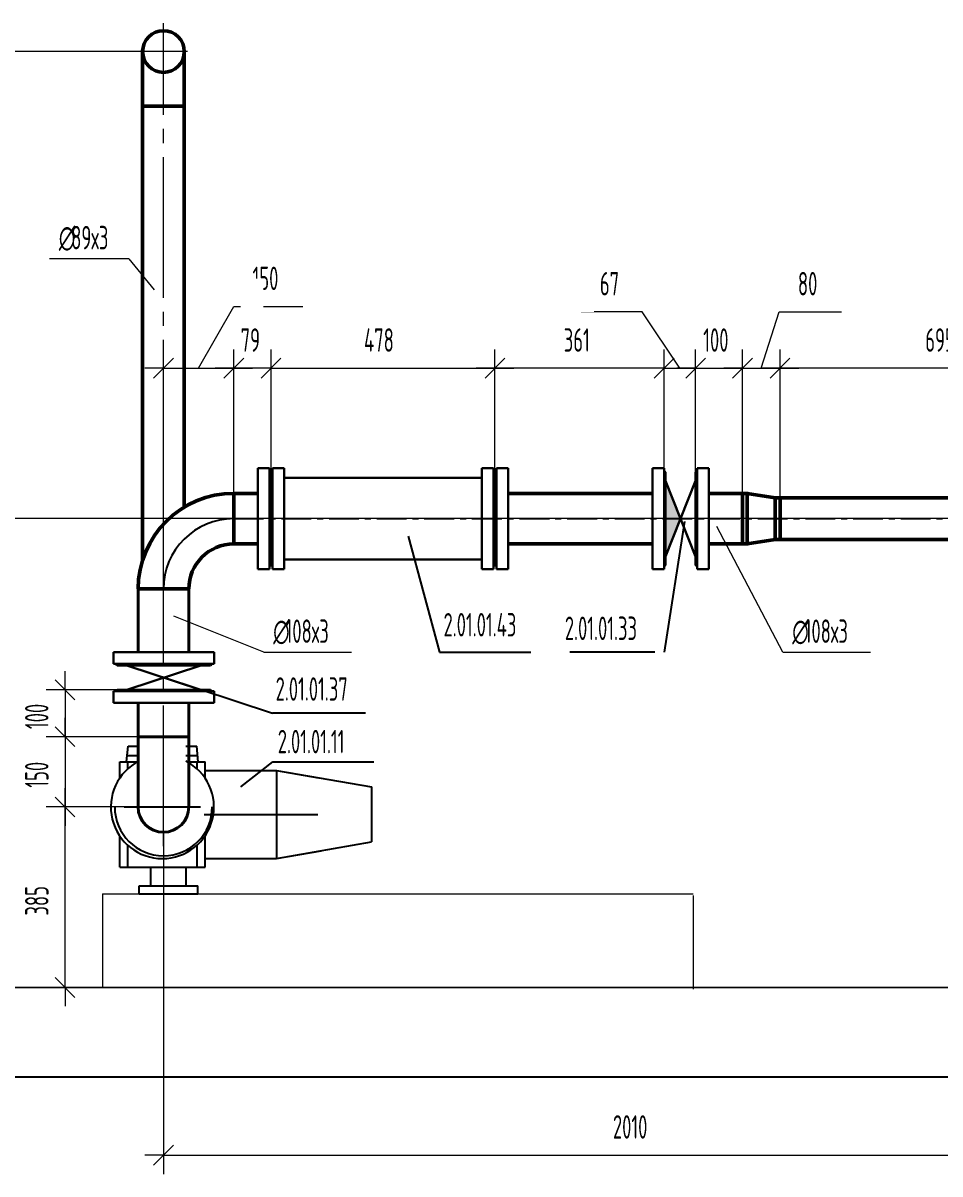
# Model space of a CAD drawing. Header units: millimetres. Extents: x -2281 to 5887, y 0 to 4166.
# Drawn here: x 3136.4 to 3234.2, y 367.3 to 490 of the extents above; entities that cross this region are included whole.
import ezdxf

# ---------------------------------------------------------------- set-up
doc = ezdxf.new("R2010")
doc.units = ezdxf.units.MM
for name, pattern in [('K5LT32777', [0]), ('K5LT32781', [0]), ('K5LT32783', [0]), ('K5LT32796', [0]), ('K5LT32807', [0]), ('K5LT32814', [5.08, 3.175, -0.635, 0.635, -0.635]), ('K5LT32817', [100.2, 50, -25, 0.2, -25]), ('K5LT32884', [0]), ('K5LT32885', [0]), ('K5LT32886', [50.8, 31.75, -6.35, 6.35, -6.35]), ('K5LT32897', [0]), ('K5LT32898', [0]), ('K5LT_AXLED', [19.5, 15, -1.5, 1.5, -1.5]), ('K5LT_THIN', [0])]:
    doc.linetypes.add(name, pattern=pattern)
doc.layers.add('Системный слой', color=7, linetype='Continuous')
doc.styles.add('KDIMTEXTSTYLE', font='GOST_AU.SHX', dxfattribs={"width": 0.96, "oblique": 15, "height": 5})
doc.styles.add('KTEXTSTYLE', font='GOST_AU.SHX', dxfattribs={"width": 0.96, "height": 5})
doc.dimstyles.new('KDIMSTYLE (0.05)', dxfattribs={"dimtxt": 5, "dimasz": 1, "dimexe": 2, "dimexo": 0, "dimgap": 1, "dimtad": 1, "dimlfac": 20, "dimtxsty": 'KDIMTEXTSTYLE', "dimsah": 1, "dimcen": 0, "dimdle": 1, "dimadec": 0, "dimazin": 0, "dimtfac": 0.667, "dimtmove": 0, "dimatfit": 3, "dimfxl": 1, "dimtvp": 1, "dimtolj": 1, "dimtzin": 0, "dimarcsym": 0})

# ---------------------------------------------------------------- blocks, each defined once
blk = doc.blocks.new('U697')
at = {"layer": 'Системный слой', "color": 191, "linetype": 'K5LT32897', "lineweight": 30, "true_color": 0xbf7fff}
for p, q in [((3146.02, 418.75), (3156.77, 418.75)), ((3146.02, 418.75), (3146.02, 417.5)), ((3146.43, 418.9), (3146.31, 418.75)), ((3156.37, 418.9), (3146.43, 418.9)), ((3146.9, 418.9), (3155.9, 418.9)), ((3156.37, 418.9), (3156.49, 418.75)), ((3156.77, 418.75), (3156.77, 417.5)), ((3146.02, 417.5), (3156.77, 417.5))]:
    blk.add_line(p, q, dxfattribs=at)
blk = doc.blocks.new('U696')
at = {"layer": 'Системный слой'}
blk.add_blockref('U697', (0, 0), dxfattribs=at)
blk = doc.blocks.new('U698')
at = {"layer": 'Системный слой', "color": 191, "linetype": 'K5LT32897', "lineweight": 30, "true_color": 0xbf7fff}
for p, q in [((3147.45, 421.5), (3155.35, 421.5)), ((3147.45, 421.5), (3155.35, 418.9)), ((3147.45, 418.9), (3155.35, 421.5)), ((3155.35, 418.9), (3147.45, 418.9))]:
    blk.add_line(p, q, dxfattribs=at)
blk = doc.blocks.new('U700')
at = {"layer": 'Системный слой', "color": 191, "linetype": 'K5LT32897', "lineweight": 30, "true_color": 0xbf7fff}
for p, q in [((3146.02, 421.65), (3146.02, 422.9)), ((3146.02, 422.9), (3156.77, 422.9)), ((3156.77, 421.65), (3156.77, 422.9)), ((3146.02, 421.65), (3156.77, 421.65)), ((3146.43, 421.5), (3146.31, 421.65)), ((3156.37, 421.5), (3146.43, 421.5)), ((3146.9, 421.5), (3155.9, 421.5)), ((3156.37, 421.5), (3156.49, 421.65))]:
    blk.add_line(p, q, dxfattribs=at)
blk = doc.blocks.new('U699')
at = {"layer": 'Системный слой'}
blk.add_blockref('U700', (0, 0), dxfattribs=at)
blk = doc.blocks.new('U701')
at = {"layer": 'Системный слой', "color": 191, "linetype": 'K5LT32781', "lineweight": 50, "true_color": 0xbf7fff}
for p, q in [((3158.86, 434.45), (3158.86, 439.85)), ((3154.06, 429.65), (3148.66, 429.65))]:
    blk.add_line(p, q, dxfattribs=at)
for radius in [10.2, 4.8]:
    blk.add_arc((3158.86, 429.65), radius, 90, 180, dxfattribs=at)
at = {"layer": 'Системный слой', "color": 191, "linetype": 'K5LT32898', "lineweight": 25, "true_color": 0xbf7fff}
blk.add_arc((3158.86, 429.65), 7.5, 90, 180, dxfattribs=at)
blk = doc.blocks.new('U702')
at = {"layer": 'Системный слой', "true_color": 0xbf7fff}
blk.add_hatch(color=191, dxfattribs=at).paths.add_polyline_path([(3204.91, 433.1), (3206.51, 437.15), (3204.91, 441.2)])
at = {"layer": 'Системный слой', "color": 191, "linetype": 'K5LT32885', "lineweight": 30, "true_color": 0xbf7fff}
for p, q in [((3204.91, 433.1), (3208.11, 441.2)), ((3204.91, 441.2), (3208.11, 433.1)), ((3204.91, 433.1), (3204.91, 441.2)), ((3208.11, 433.1), (3208.11, 441.2))]:
    blk.add_line(p, q, dxfattribs=at)
blk = doc.blocks.new('U704')
at = {"layer": 'Системный слой', "color": 191, "linetype": 'K5LT32897', "lineweight": 30, "true_color": 0xbf7fff}
for p, q in [((3161.43, 431.77), (3161.43, 442.52)), ((3162.68, 442.52), (3161.43, 442.52)), ((3162.68, 431.77), (3162.68, 442.52)), ((3162.83, 442.12), (3162.68, 442.24)), ((3162.83, 442.12), (3162.83, 432.18)), ((3162.83, 432.65), (3162.83, 441.65)), ((3162.83, 432.18), (3162.68, 432.06)), ((3162.68, 431.77), (3161.43, 431.77))]:
    blk.add_line(p, q, dxfattribs=at)
blk = doc.blocks.new('U703')
at = {"layer": 'Системный слой'}
blk.add_blockref('U704', (0, 0), dxfattribs=at)
blk = doc.blocks.new('U706')
at = {"layer": 'Системный слой', "color": 191, "linetype": 'K5LT32897', "lineweight": 30, "true_color": 0xbf7fff}
for p, q in [((3186.71, 442.12), (3186.86, 442.24)), ((3186.71, 442.12), (3186.71, 432.18)), ((3186.86, 431.77), (3186.86, 442.52)), ((3186.86, 442.52), (3188.11, 442.52)), ((3188.11, 431.77), (3188.11, 442.52)), ((3186.71, 432.65), (3186.71, 441.65)), ((3186.71, 432.18), (3186.86, 432.06)), ((3186.86, 431.77), (3188.11, 431.77))]:
    blk.add_line(p, q, dxfattribs=at)
blk = doc.blocks.new('U705')
at = {"layer": 'Системный слой'}
blk.add_blockref('U706', (0, 0), dxfattribs=at)
blk = doc.blocks.new('U707')
at = {"layer": 'Системный слой', "color": 191, "linetype": 'K5LT32781', "lineweight": 50, "true_color": 0xbf7fff}
for p, q in [((3213.11, 439.85), (3213.11, 434.45)), ((3213.11, 439.85), (3213.61, 439.85)), ((3213.61, 439.85), (3213.61, 434.45)), ((3213.61, 439.85), (3216.61, 439.37)), ((3216.61, 439.37), (3217.11, 439.37)), ((3216.61, 439.37), (3216.61, 434.92)), ((3217.11, 439.37), (3217.11, 434.92)), ((3213.61, 434.45), (3216.61, 434.92)), ((3216.61, 434.92), (3217.11, 434.92)), ((3213.11, 434.45), (3213.61, 434.45))]:
    blk.add_line(p, q, dxfattribs=at)
blk = doc.blocks.new('U709')
at = {"layer": 'Системный слой', "color": 191, "linetype": 'K5LT32897', "lineweight": 30, "true_color": 0xbf7fff}
for p, q in [((3162.83, 442.12), (3162.98, 442.24)), ((3162.83, 442.12), (3162.83, 432.18)), ((3162.98, 431.77), (3162.98, 442.52)), ((3162.98, 442.52), (3164.23, 442.52)), ((3164.23, 431.77), (3164.23, 442.52)), ((3162.83, 432.65), (3162.83, 441.65)), ((3162.83, 432.18), (3162.98, 432.06)), ((3162.98, 431.77), (3164.23, 431.77))]:
    blk.add_line(p, q, dxfattribs=at)
blk = doc.blocks.new('U708')
at = {"layer": 'Системный слой'}
blk.add_blockref('U709', (0, 0), dxfattribs=at)
blk = doc.blocks.new('U711')
at = {"layer": 'Системный слой', "color": 191, "linetype": 'K5LT32897', "lineweight": 30, "true_color": 0xbf7fff}
for p, q in [((3185.31, 431.77), (3185.31, 442.52)), ((3186.56, 442.52), (3185.31, 442.52)), ((3186.56, 431.77), (3186.56, 442.52)), ((3186.71, 442.12), (3186.56, 442.24)), ((3186.71, 442.12), (3186.71, 432.18)), ((3186.71, 432.65), (3186.71, 441.65)), ((3186.71, 432.18), (3186.56, 432.06)), ((3186.56, 431.77), (3185.31, 431.77))]:
    blk.add_line(p, q, dxfattribs=at)
blk = doc.blocks.new('U710')
at = {"layer": 'Системный слой'}
blk.add_blockref('U711', (0, 0), dxfattribs=at)
blk = doc.blocks.new('U713')
at = {"layer": 'Системный слой', "color": 191, "linetype": 'K5LT32897', "lineweight": 30, "true_color": 0xbf7fff}
for p, q in [((3208.11, 442.12), (3208.26, 442.24)), ((3208.11, 442.12), (3208.11, 432.18)), ((3208.26, 431.77), (3208.26, 442.52)), ((3208.26, 442.52), (3209.51, 442.52)), ((3209.51, 431.77), (3209.51, 442.52)), ((3208.11, 432.65), (3208.11, 441.65)), ((3208.11, 432.18), (3208.26, 432.06)), ((3208.26, 431.77), (3209.51, 431.77))]:
    blk.add_line(p, q, dxfattribs=at)
blk = doc.blocks.new('U712')
at = {"layer": 'Системный слой'}
blk.add_blockref('U713', (0, 0), dxfattribs=at)
blk = doc.blocks.new('U715')
at = {"layer": 'Системный слой', "color": 191, "linetype": 'K5LT32897', "lineweight": 30, "true_color": 0xbf7fff}
for p, q in [((3203.51, 431.77), (3203.51, 442.52)), ((3204.76, 442.52), (3203.51, 442.52)), ((3204.76, 431.77), (3204.76, 442.52)), ((3204.91, 442.12), (3204.76, 442.24)), ((3204.91, 442.12), (3204.91, 432.18)), ((3204.91, 432.65), (3204.91, 441.65)), ((3204.91, 432.18), (3204.76, 432.06)), ((3204.76, 431.77), (3203.51, 431.77))]:
    blk.add_line(p, q, dxfattribs=at)
blk = doc.blocks.new('U714')
at = {"layer": 'Системный слой'}
blk.add_blockref('U715', (0, 0), dxfattribs=at)
blk = doc.blocks.new('D247')
at = {"layer": 'Системный слой', "color": 7, "linetype": 'K5LT_THIN', "lineweight": 13, "transparency": 16777216}
for p, q in [((3218.17, 454.25), (3216.05, 452.12)), ((3217.11, 437.15), (3217.11, 455.19)), ((3250.8, 452.12), (3252.92, 454.25)), ((3251.86, 446.07), (3251.86, 455.19)), ((3217.11, 453.19), (3215.11, 453.19)), ((3251.86, 453.19), (3217.11, 453.19)), ((3251.86, 453.19), (3253.86, 453.19))]:
    blk.add_line(p, q, dxfattribs=at)
at = {"layer": 'Системный слой', "color": 7, "transparency": 16777216, "insert": (3232.6, 457.45), "char_height": 2.5, "attachment_point": 1, "style": 'KTEXTSTYLE'}
blk.add_mtext('\\H3.5;\\W0.965;\\Q15;\\Q0;\\W0.715;\\H2.50;695', dxfattribs=at)
at = {"transparency": 16777216}
blk.add_wipeout([(3232.6, 459.19), (3232.6, 462.75), (3236.22, 462.75), (3236.22, 459.19)], dxfattribs=at).dxf.layer = 'Системный слой'
blk = doc.blocks.new('KDIMARROW_03')
at = {"layer": 'Системный слой', "color": 0, "linetype": 'K5LT_THIN', "lineweight": 13}
for p, q in [((-1.06, -1.06), (1.06, 1.06)), ((0, 0), (-1, 0)), ((0, 0), (2, 0))]:
    blk.add_line(p, q, dxfattribs=at)
blk = doc.blocks.new('D248')
at = {"layer": 'Системный слой', "color": 7, "linetype": 'K5LT_THIN', "lineweight": 13, "transparency": 16777216}
for p, q in [((3163.89, 454.25), (3161.77, 452.12)), ((3162.83, 437.15), (3162.83, 455.19)), ((3185.65, 452.12), (3187.77, 454.25)), ((3186.71, 437.15), (3186.71, 455.19)), ((3162.83, 453.19), (3160.83, 453.19)), ((3162.83, 453.19), (3186.71, 453.19)), ((3186.71, 453.19), (3188.71, 453.19))]:
    blk.add_line(p, q, dxfattribs=at)
at = {"layer": 'Системный слой', "color": 7, "transparency": 16777216, "insert": (3172.75, 457.45), "char_height": 2.5, "attachment_point": 1, "style": 'KTEXTSTYLE'}
blk.add_mtext('\\H3.5;\\W0.965;\\Q15;\\Q0;\\W0.715;\\H2.50;478', dxfattribs=at)
at = {"transparency": 16777216}
blk.add_wipeout([(3172.75, 459.19), (3172.75, 462.75), (3176.63, 462.75), (3176.63, 459.19)], dxfattribs=at).dxf.layer = 'Системный слой'
blk = doc.blocks.new('D249')
at = {"layer": 'Системный слой', "color": 7, "linetype": 'K5LT_THIN', "lineweight": 13, "transparency": 16777216}
for p, q in [((3215.11, 453.19), (3217.02, 459.2)), ((3217.02, 459.2), (3223.67, 459.2)), ((3214.17, 454.25), (3212.05, 452.12)), ((3213.11, 437.15), (3213.11, 455.19)), ((3216.05, 452.12), (3218.17, 454.25)), ((3217.11, 437.15), (3217.11, 455.19)), ((3213.11, 453.19), (3211.11, 453.19)), ((3213.11, 453.19), (3217.11, 453.19)), ((3217.11, 453.19), (3219.11, 453.19))]:
    blk.add_line(p, q, dxfattribs=at)
at = {"layer": 'Системный слой', "color": 7, "transparency": 16777216, "insert": (3219.02, 463.46), "char_height": 2.5, "attachment_point": 1, "style": 'KTEXTSTYLE'}
blk.add_mtext('\\H3.5;\\W0.965;\\Q15;\\Q0;\\W0.715;\\H2.50;80', dxfattribs=at)
at = {"transparency": 16777216}
blk.add_wipeout([(3219.02, 465.2), (3219.02, 468.76), (3221.56, 468.76), (3221.56, 465.2)], dxfattribs=at).dxf.layer = 'Системный слой'
blk = doc.blocks.new('D250')
at = {"layer": 'Системный слой', "color": 7, "linetype": 'K5LT_THIN', "lineweight": 13, "transparency": 16777216}
for p, q in [((3209.17, 454.25), (3207.05, 452.12)), ((3208.11, 437.15), (3208.11, 455.19)), ((3212.05, 452.12), (3214.17, 454.25)), ((3213.11, 437.15), (3213.11, 455.19)), ((3208.11, 453.19), (3206.11, 453.19)), ((3208.11, 453.19), (3213.11, 453.19)), ((3213.11, 453.19), (3215.11, 453.19))]:
    blk.add_line(p, q, dxfattribs=at)
at = {"layer": 'Системный слой', "color": 7, "transparency": 16777216, "insert": (3208.92, 457.45), "char_height": 2.5, "attachment_point": 1, "style": 'KTEXTSTYLE'}
blk.add_mtext('\\H3.5;\\W0.965;\\Q15;\\Q0;\\W0.715;\\H2.50;100', dxfattribs=at)
at = {"transparency": 16777216}
blk.add_wipeout([(3208.92, 459.19), (3208.92, 462.75), (3212.16, 462.75), (3212.16, 459.19)], dxfattribs=at).dxf.layer = 'Системный слой'
blk = doc.blocks.new('D251')
at = {"layer": 'Системный слой', "color": 7, "linetype": 'K5LT_THIN', "lineweight": 13, "transparency": 16777216}
for p, q in [((3202.41, 459.2), (3195.9, 459.2)), ((3206.43, 453.19), (3202.41, 459.2)), ((3205.82, 454.25), (3203.7, 452.12)), ((3204.76, 437.15), (3204.76, 455.19)), ((3207.05, 452.12), (3209.17, 454.25)), ((3208.11, 437.15), (3208.11, 455.19)), ((3204.76, 453.19), (3202.76, 453.19)), ((3204.76, 453.19), (3208.11, 453.19)), ((3208.11, 453.19), (3210.11, 453.19))]:
    blk.add_line(p, q, dxfattribs=at)
at = {"layer": 'Системный слой', "color": 7, "transparency": 16777216, "insert": (3197.9, 463.46), "char_height": 2.5, "attachment_point": 1, "style": 'KTEXTSTYLE'}
blk.add_mtext('\\H3.5;\\W0.965;\\Q15;\\Q0;\\W0.715;\\H2.50;67', dxfattribs=at)
at = {"transparency": 16777216}
blk.add_wipeout([(3197.9, 465.2), (3197.9, 468.76), (3200.31, 468.76), (3200.31, 465.2)], dxfattribs=at).dxf.layer = 'Системный слой'
blk = doc.blocks.new('D252')
at = {"layer": 'Системный слой', "color": 7, "linetype": 'K5LT_THIN', "lineweight": 13, "transparency": 16777216}
for p, q in [((3155.11, 453.19), (3158.86, 459.76)), ((3158.86, 459.76), (3166.23, 459.76)), ((3152.42, 454.25), (3150.3, 452.12)), ((3151.36, 429.65), (3151.36, 455.19)), ((3157.8, 452.12), (3159.92, 454.25)), ((3158.86, 439.85), (3158.86, 455.19)), ((3151.36, 453.19), (3149.36, 453.19)), ((3151.36, 453.19), (3158.86, 453.19)), ((3158.86, 453.19), (3160.86, 453.19))]:
    blk.add_line(p, q, dxfattribs=at)
at = {"layer": 'Системный слой', "color": 7, "transparency": 16777216, "insert": (3160.86, 464.03), "char_height": 2.5, "attachment_point": 1, "style": 'KTEXTSTYLE'}
blk.add_mtext('\\H3.5;\\W0.965;\\Q15;\\Q0;\\W0.715;\\H2.50;150', dxfattribs=at)
at = {"transparency": 16777216}
blk.add_wipeout([(3160.86, 465.76), (3160.86, 469.33), (3164.1, 469.33), (3164.1, 465.76)], dxfattribs=at).dxf.layer = 'Системный слой'
blk = doc.blocks.new('D253')
at = {"layer": 'Системный слой', "color": 7, "linetype": 'K5LT_THIN', "lineweight": 13, "transparency": 16777216}
for p, q in [((3134.76, 436.09), (3132.64, 438.21)), ((3133.7, 437.15), (3133.7, 439.15)), ((3251.86, 437.15), (3131.7, 437.15)), ((3133.7, 387.15), (3133.7, 437.15)), ((3132.64, 388.21), (3134.76, 386.09)), ((3251.86, 387.15), (3131.7, 387.15)), ((3133.7, 387.15), (3133.7, 385.15))]:
    blk.add_line(p, q, dxfattribs=at)
at = {"layer": 'Системный слой', "color": 7, "transparency": 16777216, "insert": (3129.43, 409.83), "char_height": 2.5, "attachment_point": 1, "rotation": 90, "style": 'KTEXTSTYLE'}
blk.add_mtext('\\H3.5;\\W0.965;\\Q15;\\Q0;\\W0.715;\\H2.50;1000', dxfattribs=at)
at = {"transparency": 16777216}
blk.add_wipeout([(3127.7, 409.83), (3124.13, 409.83), (3124.13, 414.28), (3127.7, 414.28)], dxfattribs=at).dxf.layer = 'Системный слой'
blk = doc.blocks.new('D254')
at = {"layer": 'Системный слой', "color": 7, "linetype": 'K5LT_THIN', "lineweight": 13, "transparency": 16777216}
for p, q in [((3187.77, 454.25), (3185.65, 452.12)), ((3186.71, 442.12), (3186.71, 455.19)), ((3203.7, 452.12), (3205.82, 454.25)), ((3204.76, 442.52), (3204.76, 455.19)), ((3186.71, 453.19), (3184.71, 453.19)), ((3204.76, 453.19), (3186.71, 453.19)), ((3204.76, 453.19), (3206.76, 453.19))]:
    blk.add_line(p, q, dxfattribs=at)
at = {"layer": 'Системный слой', "color": 7, "transparency": 16777216, "insert": (3194.05, 457.45), "char_height": 2.5, "attachment_point": 1, "style": 'KTEXTSTYLE'}
blk.add_mtext('\\H3.5;\\W0.965;\\Q15;\\Q0;\\W0.715;\\H2.50;361', dxfattribs=at)
at = {"transparency": 16777216}
blk.add_wipeout([(3194.05, 459.19), (3194.05, 462.75), (3197.29, 462.75), (3197.29, 459.19)], dxfattribs=at).dxf.layer = 'Системный слой'
blk = doc.blocks.new('D255')
at = {"layer": 'Системный слой', "color": 7, "linetype": 'K5LT_THIN', "lineweight": 13, "transparency": 16777216}
for p, q in [((3159.92, 454.25), (3157.8, 452.12)), ((3158.86, 437.15), (3158.86, 455.19)), ((3161.77, 452.12), (3163.89, 454.25)), ((3162.83, 442.12), (3162.83, 455.19)), ((3158.86, 453.19), (3156.86, 453.19)), ((3162.83, 453.19), (3158.86, 453.19)), ((3162.83, 453.19), (3164.83, 453.19))]:
    blk.add_line(p, q, dxfattribs=at)
at = {"layer": 'Системный слой', "color": 7, "transparency": 16777216, "insert": (3159.59, 457.45), "char_height": 2.5, "attachment_point": 1, "style": 'KTEXTSTYLE'}
blk.add_mtext('\\H3.5;\\W0.965;\\Q15;\\Q0;\\W0.715;\\H2.50;79', dxfattribs=at)
at = {"transparency": 16777216}
blk.add_wipeout([(3159.59, 459.19), (3159.59, 462.75), (3162, 462.75), (3162, 459.19)], dxfattribs=at).dxf.layer = 'Системный слой'
blk = doc.blocks.new('D256')
at = {"layer": 'Системный слой', "color": 7, "linetype": 'K5LT_THIN', "lineweight": 13, "transparency": 16777216}
for p, q in [((3141.92, 412.84), (3139.8, 414.96)), ((3140.86, 413.9), (3140.86, 415.9)), ((3151.36, 413.9), (3138.86, 413.9)), ((3140.86, 413.9), (3140.86, 406.4)), ((3147.16, 406.4), (3138.86, 406.4)), ((3139.8, 407.46), (3141.92, 405.34)), ((3140.86, 406.4), (3140.86, 404.4))]:
    blk.add_line(p, q, dxfattribs=at)
at = {"layer": 'Системный слой', "color": 7, "transparency": 16777216, "insert": (3136.6, 408.46), "char_height": 2.5, "attachment_point": 1, "rotation": 90, "style": 'KTEXTSTYLE'}
blk.add_mtext('\\H3.5;\\W0.965;\\Q15;\\Q0;\\W0.715;\\H2.50;150', dxfattribs=at)
at = {"transparency": 16777216}
blk.add_wipeout([(3134.86, 408.46), (3131.3, 408.46), (3131.3, 411.7), (3134.86, 411.7)], dxfattribs=at).dxf.layer = 'Системный слой'
blk = doc.blocks.new('D257')
at = {"layer": 'Системный слой', "color": 7, "linetype": 'K5LT_THIN', "lineweight": 13, "transparency": 16777216}
for p, q in [((3141.92, 417.84), (3139.8, 419.96)), ((3140.86, 418.9), (3140.86, 420.9)), ((3151.4, 418.9), (3138.86, 418.9)), ((3140.86, 418.9), (3140.86, 413.9)), ((3139.8, 414.96), (3141.92, 412.84)), ((3151.36, 413.9), (3138.86, 413.9)), ((3140.86, 413.9), (3140.86, 411.9))]:
    blk.add_line(p, q, dxfattribs=at)
at = {"layer": 'Системный слой', "color": 7, "transparency": 16777216, "insert": (3136.6, 414.71), "char_height": 2.5, "attachment_point": 1, "rotation": 90, "style": 'KTEXTSTYLE'}
blk.add_mtext('\\H3.5;\\W0.965;\\Q15;\\Q0;\\W0.715;\\H2.50;100', dxfattribs=at)
at = {"transparency": 16777216}
blk.add_wipeout([(3134.86, 414.71), (3131.3, 414.71), (3131.3, 417.95), (3134.86, 417.95)], dxfattribs=at).dxf.layer = 'Системный слой'
blk = doc.blocks.new('D258')
at = {"layer": 'Системный слой', "color": 7, "linetype": 'K5LT_THIN', "lineweight": 13, "transparency": 16777216}
for p, q in [((3140.86, 406.4), (3140.86, 408.4)), ((3151.36, 406.4), (3138.86, 406.4)), ((3141.92, 405.34), (3139.8, 407.46)), ((3140.86, 387.15), (3140.86, 406.4)), ((3139.8, 388.21), (3141.92, 386.09)), ((3251.86, 387.15), (3138.86, 387.15)), ((3140.86, 387.15), (3140.86, 385.15))]:
    blk.add_line(p, q, dxfattribs=at)
at = {"layer": 'Системный слой', "color": 7, "transparency": 16777216, "insert": (3136.6, 394.82), "char_height": 2.5, "attachment_point": 1, "rotation": 90, "style": 'KTEXTSTYLE'}
blk.add_mtext('\\H3.5;\\W0.965;\\Q15;\\Q0;\\W0.715;\\H2.50;385', dxfattribs=at)
at = {"transparency": 16777216}
blk.add_wipeout([(3134.86, 394.82), (3131.3, 394.82), (3131.3, 398.57), (3134.86, 398.57)], dxfattribs=at).dxf.layer = 'Системный слой'
blk = doc.blocks.new('D259')
at = {"layer": 'Системный слой', "color": 7, "linetype": 'K5LT_THIN', "lineweight": 13, "transparency": 16777216}
for p, q in [((3113.08, 486.97), (3113.08, 488.97)), ((3114.14, 485.91), (3112.02, 488.03)), ((3148.45, 486.97), (3111.08, 486.97)), ((3113.08, 387.15), (3113.08, 486.97)), ((3112.02, 388.21), (3114.14, 386.09)), ((3145.05, 387.15), (3111.08, 387.15)), ((3113.08, 387.15), (3113.08, 385.15))]:
    blk.add_line(p, q, dxfattribs=at)
at = {"layer": 'Системный слой', "color": 7, "transparency": 16777216, "insert": (3108.81, 434.54), "char_height": 2.5, "attachment_point": 1, "rotation": 90, "style": 'KTEXTSTYLE'}
blk.add_mtext('\\H3.5;\\W0.965;\\Q15;\\Q0;\\W0.715;\\H2.50;2000', dxfattribs=at)
at = {"transparency": 16777216}
blk.add_wipeout([(3099.58, 434.54), (3096.01, 434.54), (3096.01, 439.37), (3099.58, 439.37)], dxfattribs=at).dxf.layer = 'Системный слой'
blk = doc.blocks.new('D260')
at = {"layer": 'Системный слой', "color": 7, "linetype": 'K5LT_THIN', "lineweight": 13, "transparency": 16777216}
for p, q in [((3151.36, 403.7), (3151.36, 367.26)), ((3251.86, 387.15), (3251.86, 367.26)), ((3152.42, 370.32), (3150.3, 368.2)), ((3250.8, 368.2), (3252.92, 370.32)), ((3151.36, 369.26), (3149.36, 369.26)), ((3151.36, 369.26), (3251.86, 369.26)), ((3251.86, 369.26), (3253.86, 369.26))]:
    blk.add_line(p, q, dxfattribs=at)
at = {"transparency": 16777216}
blk.add_wipeout([(3199.29, 370.26), (3199.29, 373.83), (3203.74, 373.83), (3203.74, 370.26)], dxfattribs=at).dxf.layer = 'Системный слой'
at = {"layer": 'Системный слой', "color": 7, "transparency": 16777216, "insert": (3199.29, 373.53), "char_height": 2.5, "attachment_point": 1, "style": 'KTEXTSTYLE'}
blk.add_mtext('\\H3.5;\\W0.965;\\Q15;\\Q0;\\W0.715;\\H2.50;2010', dxfattribs=at)
blk = doc.blocks.new('U755')
at = {"layer": 'Системный слой', "color": 7, "linetype": 'K5LT_THIN', "lineweight": 13}
for q in [(3210.37, 436.31), (3226.76, 422.9)]:
    blk.add_line((3217.42, 422.9), q, dxfattribs=at)
at = {"layer": 'Системный слой', "color": 7, "char_height": 2.5, "attachment_point": 1, "style": 'KTEXTSTYLE'}
for s, insert in [('\\H3.5;\\W0.965;\\Q15;\\Q0;\\W0.715;\\H2.50;∅', (3218.42, 426.4)), ('\\H3.5;\\W0.965;\\Q15;\\Q0;\\W0.715;\\H2.50;108х3', (3219.74, 426.4))]:
    blk.add_mtext(s, dxfattribs=dict(at, insert=insert))
blk = doc.blocks.new('U756')
at = {"layer": 'Системный слой', "color": 7, "linetype": 'K5LT_THIN', "lineweight": 13}
for q in [(3152.45, 426.76), (3171.4, 422.9)]:
    blk.add_line((3162.06, 422.9), q, dxfattribs=at)
at = {"layer": 'Системный слой', "color": 7, "char_height": 2.5, "attachment_point": 1, "style": 'KTEXTSTYLE'}
for s, insert in [('\\H3.5;\\W0.965;\\Q15;\\Q0;\\W0.715;\\H2.50;∅', (3163.06, 426.4)), ('\\H3.5;\\W0.965;\\Q15;\\Q0;\\W0.715;\\H2.50;108х3', (3164.38, 426.4))]:
    blk.add_mtext(s, dxfattribs=dict(at, insert=insert))
blk = doc.blocks.new('U757')
at = {"layer": 'Системный слой', "color": 7, "linetype": 'K5LT_THIN', "lineweight": 13}
for q in [(3139.2, 464.87), (3150.37, 461.57)]:
    blk.add_line((3147.68, 464.87), q, dxfattribs=at)
at = {"layer": 'Системный слой', "color": 7, "char_height": 2.5, "attachment_point": 1, "style": 'KTEXTSTYLE'}
for s, insert in [('\\H3.5;\\W0.965;\\Q15;\\Q0;\\W0.715;\\H2.50;∅', (3140.2, 468.37)), ('\\H3.5;\\W0.965;\\Q15;\\Q0;\\W0.715;\\H2.50;89х3', (3141.52, 468.37))]:
    blk.add_mtext(s, dxfattribs=dict(at, insert=insert))

msp = doc.modelspace()

# ---------------------------------------------------------------- linework, layer by layer
at = {"layer": 'Системный слой', "color": 30, "linetype": 'K5LT_AXLED', "lineweight": 13, "true_color": 0xff8000}
for p, q in [((3151.35916, 402.20726), (3151.35916, 490.00726)), ((3153.92389, 486.96556), (3148.44846, 486.96556))]:
    msp.add_line(p, q, dxfattribs=at)
at = {"layer": 'Системный слой', "color": 211, "linetype": 'K5LT32783', "lineweight": 50, "true_color": 0xff7fff}
for p, q in [((3149.13416, 481.14961), (3149.13416, 487.14961)), ((3153.58416, 481.14961), (3153.58416, 487.14961)), ((3149.13416, 481.14961), (3149.13416, 432.72603)), ((3149.13416, 481.14961), (3153.58416, 481.14961)), ((3153.58416, 481.14961), (3153.58416, 438.37969))]:
    msp.add_line(p, q, dxfattribs=at)
at = {"layer": 'Системный слой', "color": 191, "linetype": 'K5LT32885', "lineweight": 30, "true_color": 0xbf7fff}
for p, q in [((3164.23316, 441.49337), (3185.30916, 441.49337)), ((3164.23316, 432.80584), (3185.30916, 432.80584))]:
    msp.add_line(p, q, dxfattribs=at)
at = {"layer": 'Системный слой', "color": 191, "linetype": 'K5LT32781', "lineweight": 50, "true_color": 0xbf7fff}
for p, q in [((3158.88316, 439.84961), (3161.38316, 439.84961)), ((3203.50916, 439.84961), (3188.10916, 439.84961)), ((3201.30916, 439.84961), (3203.50916, 439.84961)), ((3209.50916, 439.84961), (3213.70409, 439.84961)), ((3217.10916, 439.37461), (3263.89489, 439.37461)), ((3263.89489, 434.92461), (3217.10916, 434.92461)), ((3158.88316, 434.44961), (3161.38316, 434.44961)), ((3188.10916, 434.44961), (3203.50916, 434.44961)), ((3209.50916, 434.44961), (3213.70409, 434.44961))]:
    msp.add_line(p, q, dxfattribs=at)
at = {"layer": 'Системный слой', "color": 191, "linetype": 'K5LT32814', "lineweight": 25, "true_color": 0xbf7fff}
msp.add_line((3158.85916, 437.14961), (3281.79556, 437.14961), dxfattribs=at)
at = {"layer": 'Системный слой', "color": 7, "linetype": 'K5LT32777', "lineweight": 25}
for p, q in [((3206.92501, 436.83904), (3204.75916, 422.89885)), ((3177.45816, 435.2827), (3180.78584, 422.89885)), ((3180.78584, 422.89885), (3190.53584, 422.89885)), ((3203.75916, 422.89885), (3194.70916, 422.89885)), ((3151.25466, 420.27336), (3162.98316, 416.39923)), ((3172.91118, 416.39923), (3162.98316, 416.39923)), ((3159.60533, 408.53585), (3163.00668, 411.23244)), ((3163.00668, 411.23244), (3173.80668, 411.23244))]:
    msp.add_line(p, q, dxfattribs=at)
at = {"layer": 'Системный слой', "color": 191, "linetype": 'K5LT32884', "lineweight": 40, "true_color": 0xbf7fff}
for p, q in [((3148.65916, 429.64961), (3148.65916, 422.89885)), ((3154.05916, 429.64961), (3154.05916, 422.89885)), ((3148.65916, 417.49885), (3148.65916, 406.39961)), ((3154.05916, 417.49885), (3154.05916, 406.39961)), ((3148.65916, 413.89961), (3154.05916, 413.89961))]:
    msp.add_line(p, q, dxfattribs=at)
at = {"layer": 'Системный слой', "color": 6, "linetype": 'K5LT32807', "lineweight": 25, "true_color": 0xff00ff}
for p, q in [((3147.41297, 411.23244), (3147.57968, 412.89961)), ((3147.57968, 412.89961), (3148.74283, 412.89961)), ((3153.74283, 412.89961), (3154.90598, 412.89961)), ((3155.0727, 411.23244), (3154.90598, 412.89961)), ((3146.69283, 409.48951), (3146.69283, 411.23244)), ((3146.69283, 411.23244), (3148.61724, 411.23244)), ((3147.47968, 411.89961), (3148.74283, 411.89961)), ((3147.54283, 410.46901), (3147.54283, 411.23244)), ((3153.74283, 411.89961), (3155.00598, 411.89961)), ((3153.86843, 411.23244), (3155.79283, 411.23244)), ((3154.94283, 410.46901), (3154.94283, 411.23244)), ((3155.79283, 409.48951), (3155.79283, 411.23244)), ((3155.79283, 410.30847), (3163.41783, 410.30847)), ((3163.41783, 410.30847), (3163.41783, 400.89961)), ((3163.41783, 410.30847), (3167.89756, 409.52316)), ((3163.41783, 410.30847), (3173.52964, 408.53585)), ((3173.52964, 408.53585), (3173.52964, 402.67223)), ((3146.69283, 399.97564), (3146.69283, 403.3097)), ((3155.79283, 399.97564), (3155.79283, 403.3097)), ((3163.41783, 400.89961), (3173.52964, 402.67223)), ((3147.54283, 399.97564), (3147.54283, 402.33021)), ((3154.94283, 399.97564), (3154.94283, 402.33021)), ((3163.41783, 400.89961), (3168.16391, 401.73161)), ((3155.79283, 400.89961), (3163.41783, 400.89961)), ((3146.69283, 399.97564), (3155.79283, 399.97564)), ((3149.99972, 397.99961), (3149.99972, 399.97564)), ((3153.78595, 397.99961), (3153.78595, 399.97564)), ((3148.76783, 397.14961), (3148.76783, 397.99961)), ((3148.76783, 397.99961), (3155.01783, 397.99961)), ((3155.01783, 397.14961), (3155.01783, 397.99961)), ((3148.76783, 397.14961), (3155.01783, 397.14961)), ((3148.76783, 397.14961), (3155.01783, 397.14961)), ((3112.11463, 377.61786), (3273.48416, 377.61786))]:
    msp.add_line(p, q, dxfattribs=at)
at = {"layer": 'Системный слой', "color": 191, "linetype": 'K5LT32796', "lineweight": 25, "true_color": 0xbf7fff}
msp.add_line((3147.16436, 406.39961), (3155.32131, 406.39961), dxfattribs=at)
at = {"layer": 'Системный слой', "color": 6, "linetype": 'K5LT32886', "lineweight": 25, "true_color": 0xff00ff}
msp.add_line((3155.69808, 405.60404), (3167.8159, 405.60404), dxfattribs=at)
at = {"layer": 'Системный слой', "color": 7, "linetype": 'K5LT_THIN', "lineweight": 13}
for p, q in [((3144.85916, 397.15004), (3144.85916, 387.14954)), ((3144.85916, 397.14961), (3207.86499, 397.14961)), ((3207.85916, 396.9744), (3207.85916, 386.97414)), ((3112.11463, 387.14961), (3251.85916, 387.14961)), ((3111.34518, 377.61679), (3309.15367, 377.61809))]:
    msp.add_line(p, q, dxfattribs=at)
at = {"layer": 'Системный слой', "color": 211, "linetype": 'K5LT32783', "lineweight": 50, "true_color": 0xff7fff}
for start, end in [(0, 180), (180, 0)]:
    msp.add_arc((3151.35916, 486.96556), 2.225, start, end, dxfattribs=at)
at = {"layer": 'Системный слой', "color": 6, "linetype": 'K5LT32807', "lineweight": 25, "true_color": 0xff00ff}
msp.add_arc((3151.24283, 406.39961), 5.5, 117.0356918, 62.9643082, dxfattribs=at)
msp.add_arc((3151.24283, 406.39961), 5.5, 117.0356918, 62.9643082, dxfattribs=at)
at = {"layer": 'Системный слой', "color": 114, "linetype": 'K5LT32817', "lineweight": 25, "true_color": 0x00a552}
msp.add_arc((3151.35916, 406.39961), 5.2, 180, 0, dxfattribs=at)
at = {"layer": 'Системный слой', "color": 191, "linetype": 'K5LT32884', "lineweight": 40, "true_color": 0xbf7fff}
msp.add_arc((3151.35916, 406.39961), 2.7, 180, 0, dxfattribs=at)

# ---------------------------------------------------------------- block references
at = {"layer": 'Системный слой'}
for name in ['U703', 'U708', 'U710', 'U705', 'U714', 'U712', 'U702', 'U701', 'U707', 'U699', 'U698', 'U696']:
    msp.add_blockref(name, (0, 0), dxfattribs=at)

# ---------------------------------------------------------------- next in the draw order: dimensions: what is measured, and where the dimension line sits
at = {"layer": 'Системный слой', "color": 7}
dim = msp.add_linear_dim(base=(3162.83316, 453.18527), p1=(3186.70916, 437.14961), p2=(3162.83316, 437.14961), text='\\H50.0;\\W0.665;\\Q0;\\c16744383;\\H50.0;\\W0.665;\\Q0;\\c16744383;\\Q0;\\W0.490;\\H2.50;{478}\\Q0;{\\c16744383;}', dimstyle='KDIMSTYLE (0.05)', override={"dimexo": 0, "dimblk1": 'KDIMARROW_03', "dimblk2": 'KDIMARROW_03', "dimse1": 0, "dimse2": 0, "dimclrt": 191, "dimtolj": 1}, dxfattribs=at)
dim.commit()
dim.dimension.update_dxf_attribs({"geometry": 'D248', "text_midpoint": (3174.77116, 453.18527), "dimtype": 160})
dim = msp.add_linear_dim(base=(3251.85916, 453.18527), p1=(3217.10916, 437.14961), p2=(3251.85916, 446.06843), dimstyle='KDIMSTYLE (0.05)', override={"dimexo": 0, "dimpost": '\\H50.0;\\W0.665;\\Q0;\\c16744383;<>', "dimblk1": 'KDIMARROW_03', "dimblk2": 'KDIMARROW_03', "dimse1": 0, "dimse2": 0, "dimclrt": 191, "dimtolj": 1}, dxfattribs=at)
dim.commit()
dim.dimension.update_dxf_attribs({"geometry": 'D247', "text_midpoint": (3234.48416, 453.18527), "dimtype": 160})

# ---------------------------------------------------------------- next in the draw order: dimensions: what is measured, and where the dimension line sits
for base, p1, p2, text, picture, middle in [((3151.35916, 453.18527), (3158.85916, 439.84961), (3151.35916, 429.64961), '\\H50.0;\\W0.665;\\Q0;\\c16744383;\\H50.0;\\W0.665;\\Q0;\\c16744383;\\Q0;\\W0.490;\\H2.50;{150}\\Q0;{\\c16744383;}', 'D252', (3160.85916, 459.76465)), ((3213.10916, 453.18527), (3217.10916, 437.14961), (3213.10916, 437.14961), '\\H50.0;\\W0.665;\\Q0;\\c16744383;\\H50.0;\\W0.665;\\Q0;\\c16744383;\\Q0;\\W0.490;\\H2.50;{80}\\Q0;{\\c16744383;}', 'D249', (3219.022, 459.19598))]:
    dim = msp.add_linear_dim(base=base, p1=p1, p2=p2, text=text, dimstyle='KDIMSTYLE (0.05)', override={"dimexo": 0, "dimtoh": 1, "dimblk1": 'KDIMARROW_03', "dimblk2": 'KDIMARROW_03', "dimse1": 0, "dimse2": 0, "dimclrt": 191, "dimtmove": 1, "dimtolj": 1}, dxfattribs=at)
    dim.commit()
    dim.dimension.update_dxf_attribs({"geometry": picture, "text_midpoint": middle, "dimtype": 160})

# ---------------------------------------------------------------- next in the draw order: dimensions: what is measured, and where the dimension line sits
dim = msp.add_linear_dim(base=(3208.10916, 453.18527), p1=(3213.10916, 437.14961), p2=(3208.10916, 437.14961), text='\\H50.0;\\W0.665;\\Q0;\\c16744383;\\H50.0;\\W0.665;\\Q0;\\c16744383;\\Q0;\\W0.490;\\H2.50;{100}\\Q0;{\\c16744383;}', dimstyle='KDIMSTYLE (0.05)', override={"dimexo": 0, "dimblk1": 'KDIMARROW_03', "dimblk2": 'KDIMARROW_03', "dimse1": 0, "dimse2": 0, "dimclrt": 191, "dimtolj": 1}, dxfattribs=at)
dim.commit()
dim.dimension.update_dxf_attribs({"geometry": 'D250', "text_midpoint": (3210.60916, 453.18527), "dimtype": 160})

# ---------------------------------------------------------------- next in the draw order: dimensions: what is measured, and where the dimension line sits
dim = msp.add_linear_dim(base=(3204.75916, 453.18527), p1=(3208.10916, 437.14961), p2=(3204.75916, 437.14961), text='\\H50.0;\\W0.665;\\Q0;\\c16744383;\\H50.0;\\W0.665;\\Q0;\\c16744383;\\Q0;\\W0.490;\\H2.50;{67}\\Q0;{\\c16744383;}', dimstyle='KDIMSTYLE (0.05)', override={"dimexo": 0, "dimtoh": 1, "dimblk1": 'KDIMARROW_03', "dimblk2": 'KDIMARROW_03', "dimse1": 0, "dimse2": 0, "dimclrt": 191, "dimtmove": 1, "dimtolj": 1}, dxfattribs=at)
dim.commit()
dim.dimension.update_dxf_attribs({"geometry": 'D251', "text_midpoint": (3200.40916, 459.19598), "dimtype": 160})

# ---------------------------------------------------------------- next in the draw order: dimensions: what is measured, and where the dimension line sits
dim = msp.add_linear_dim(base=(3204.75916, 453.18527), p1=(3186.70916, 442.11616), p2=(3204.75916, 442.52461), text='\\H50.0;\\W0.665;\\Q0;\\c16744383;\\H50.0;\\W0.665;\\Q0;\\c16744383;\\Q0;\\W0.490;\\H2.50;{361}\\Q0;{\\c16744383;}', dimstyle='KDIMSTYLE (0.05)', override={"dimexo": 0, "dimblk1": 'KDIMARROW_03', "dimblk2": 'KDIMARROW_03', "dimse1": 0, "dimse2": 0, "dimclrt": 191, "dimtolj": 1}, dxfattribs=at)
dim.commit()
dim.dimension.update_dxf_attribs({"geometry": 'D254', "text_midpoint": (3195.73416, 453.18527), "dimtype": 160})
dim = msp.add_linear_dim(base=(3133.69617, 387.14961), p1=(3251.85916, 437.14961), p2=(3251.85916, 387.14961), angle=90, text='\\H50.0;\\W0.665;\\Q0;\\c16744383;\\H50.0;\\W0.665;\\Q0;\\c16744383;\\Q0;\\W0.490;\\H2.50;{1000}\\Q0;{\\c16744383;}', dimstyle='KDIMSTYLE (0.05)', override={"dimexo": 0, "dimblk1": 'KDIMARROW_03', "dimblk2": 'KDIMARROW_03', "dimse1": 0, "dimse2": 0, "dimclrt": 191, "dimtolj": 1}, dxfattribs=at)
dim.commit()
dim.dimension.update_dxf_attribs({"geometry": 'D253', "text_midpoint": (3133.69617, 412.14961), "dimtype": 160})

# ---------------------------------------------------------------- next in the draw order: block references
at = {"layer": 'Системный слой'}
for name in ['U755', 'U756']:
    msp.add_blockref(name, (0, 0), dxfattribs=at)

# ---------------------------------------------------------------- next in the draw order: texts
at = {"layer": 'Системный слой', "color": 7, "char_height": 2.5, "attachment_point": 1, "style": 'KTEXTSTYLE'}
for s, insert in [('\\H3.5;\\W0.965;\\Q15;\\Q0;\\W0.715;\\H2.50;2.01.01.43', (3181.22436, 427.0858)), ('\\H3.5;\\W0.965;\\Q15;\\Q0;\\W0.715;\\H2.50;2.01.01.33', (3194.16162, 426.70752)), ('\\H3.5;\\W0.965;\\Q15;\\Q0;\\W0.715;\\H2.50;2.01.01.37', (3163.32003, 420.23219)), ('\\H3.5;\\W0.965;\\Q15;\\Q0;\\W0.715;\\H2.50;2.01.01.11', (3163.54847, 414.62918))]:
    msp.add_mtext(s, dxfattribs=dict(at, insert=insert))

# ---------------------------------------------------------------- next in the draw order: dimensions: what is measured, and where the dimension line sits
at = {"layer": 'Системный слой', "color": 7}
dim = msp.add_linear_dim(base=(3162.83316, 453.18527), p1=(3158.85916, 437.14961), p2=(3162.83316, 442.11616), text='\\H50.0;\\W0.665;\\Q0;\\c16744383;\\H50.0;\\W0.665;\\Q0;\\c16744383;\\Q0;\\W0.490;\\H2.50;{79}\\Q0;{\\c16744383;}', dimstyle='KDIMSTYLE (0.05)', override={"dimexo": 0, "dimblk1": 'KDIMARROW_03', "dimblk2": 'KDIMARROW_03', "dimse1": 0, "dimse2": 0, "dimclrt": 191, "dimtolj": 1}, dxfattribs=at)
dim.commit()
dim.dimension.update_dxf_attribs({"geometry": 'D255', "text_midpoint": (3160.84616, 453.18527), "dimtype": 160})
dim = msp.add_linear_dim(base=(3140.86379, 413.89961), p1=(3147.16436, 406.39961), p2=(3151.35916, 413.89961), angle=90, text='\\H50.0;\\W0.665;\\Q0;\\c16744383;\\H50.0;\\W0.665;\\Q0;\\c16744383;\\Q0;\\W0.490;\\H2.50;{150}\\Q0;{\\c16744383;}', dimstyle='KDIMSTYLE (0.05)', override={"dimexo": 0, "dimblk1": 'KDIMARROW_03', "dimblk2": 'KDIMARROW_03', "dimse1": 0, "dimse2": 0, "dimclrt": 191, "dimtolj": 1}, dxfattribs=at)
dim.commit()
dim.dimension.update_dxf_attribs({"geometry": 'D256', "text_midpoint": (3140.86379, 410.14961), "dimtype": 160})

# ---------------------------------------------------------------- next in the draw order: dimensions: what is measured, and where the dimension line sits
for base, p1, p2, text, picture, middle in [((3140.86379, 418.89885), (3151.35916, 413.89961), (3151.39989, 418.89885), '\\H50.0;\\W0.665;\\Q0;\\c16744383;\\H50.0;\\W0.665;\\Q0;\\c16744383;\\Q0;\\W0.490;\\H2.50;{100}\\Q0;{\\c16744383;}', 'D257', (3140.86379, 416.39923)), ((3140.86379, 387.14961), (3151.35916, 406.39961), (3251.85916, 387.14961), '\\H50.0;\\W0.665;\\Q0;\\c16744383;\\H50.0;\\W0.665;\\Q0;\\c16744383;\\Q0;\\W0.490;\\H2.50;{385}\\Q0;{\\c16744383;}', 'D258', (3140.86379, 396.77461))]:
    dim = msp.add_linear_dim(base=base, p1=p1, p2=p2, angle=90, text=text, dimstyle='KDIMSTYLE (0.05)', override={"dimexo": 0, "dimblk1": 'KDIMARROW_03', "dimblk2": 'KDIMARROW_03', "dimse1": 0, "dimse2": 0, "dimclrt": 191, "dimtolj": 1}, dxfattribs=at)
    dim.commit()
    dim.dimension.update_dxf_attribs({"geometry": picture, "text_midpoint": middle, "dimtype": 160})

# ---------------------------------------------------------------- next in the draw order: dimensions: what is measured, and where the dimension line sits
dim = msp.add_linear_dim(base=(3113.07635, 387.14961), p1=(3148.44846, 486.96556), p2=(3145.04501, 387.14961), angle=90, text='\\H125.0;\\W0.665;\\Q0;\\c16744383;\\H125.0;\\W0.665;\\Q0;\\c16744383;\\Q0;\\W0.490;\\H2.50;{2000}\\Q0;{\\c16744383;}', dimstyle='KDIMSTYLE (0.05)', override={"dimexo": 0, "dimblk1": 'KDIMARROW_03', "dimblk2": 'KDIMARROW_03', "dimse1": 0, "dimse2": 0, "dimclrt": 191, "dimtolj": 1}, dxfattribs=at)
dim.commit()
dim.dimension.update_dxf_attribs({"geometry": 'D259', "text_midpoint": (3113.07635, 437.05758), "dimtype": 160})
dim = msp.add_linear_dim(base=(3151.35916, 369.26274), p1=(3251.85916, 387.14961), p2=(3151.35916, 403.69961), dimstyle='KDIMSTYLE (0.05)', override={"dimexo": 0, "dimpost": '\\H2.5;\\W0.715;\\Q0;<>', "dimblk1": 'KDIMARROW_03', "dimblk2": 'KDIMARROW_03', "dimse1": 0, "dimse2": 0, "dimclrt": 7, "dimtolj": 1}, dxfattribs=at)
dim.commit()
dim.dimension.update_dxf_attribs({"geometry": 'D260', "text_midpoint": (3201.60916, 369.26274), "dimtype": 160})

# ---------------------------------------------------------------- next in the draw order: block references
at = {"layer": 'Системный слой'}
msp.add_blockref('U757', (0, 0), dxfattribs=at)

doc.saveas('drawing.dxf')
